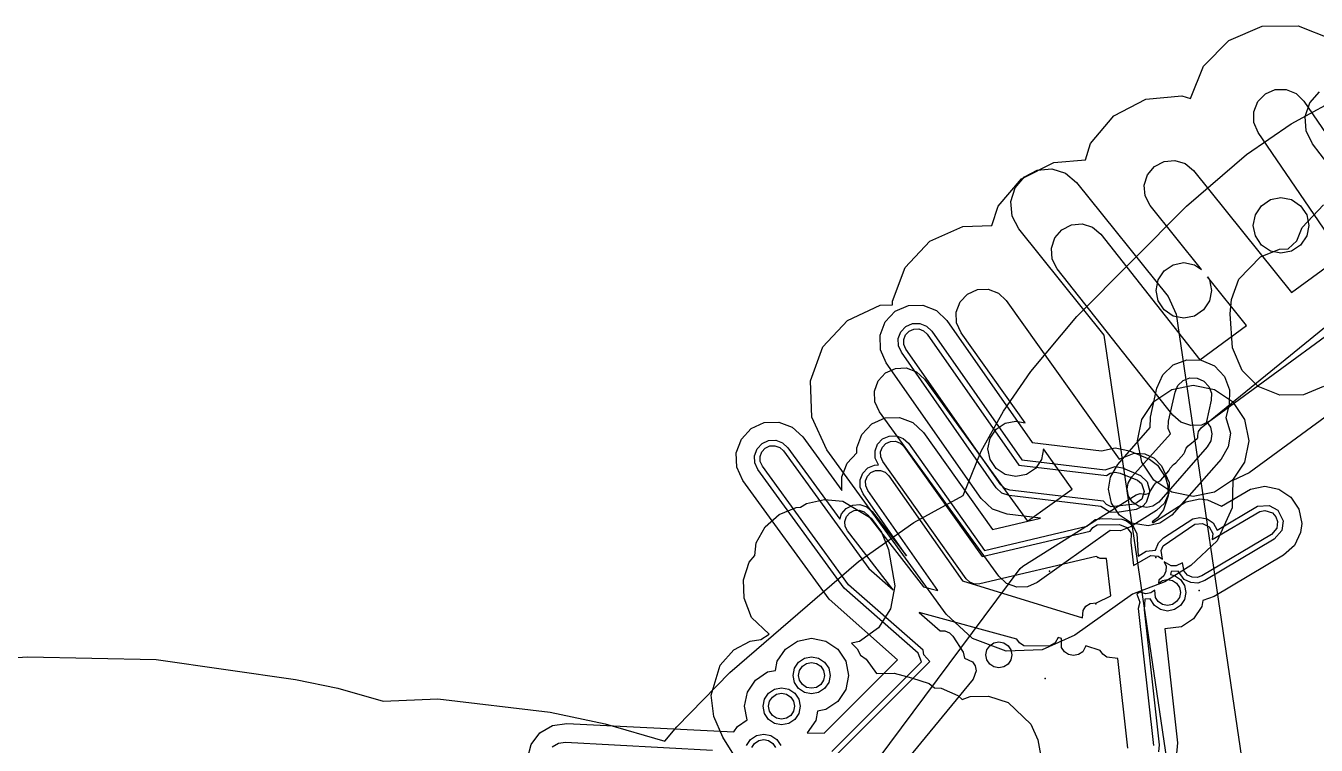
# Model space of a CAD drawing. Header units: metres. Extents: x 8738 to 9560, y -8972 to -7699.
# Drawn here: x 8844.6 to 8914.2, y -8187.1 to -8148.3 of the extents above; entities that cross this region are included whole.
import ezdxf

# ---------------------------------------------------------------- set-up
doc = ezdxf.new("R2010")
doc.units = ezdxf.units.M
for name, color, linetype in [('AI_GREENING_EXCLUSIONS', 1, 'Continuous'), ('AI_GREENING_LAWN', 82, 'Continuous'), ('AI_GREENING_REJECTED', 6, 'Continuous')]:
    doc.layers.add(name, color=color, linetype=linetype)

msp = doc.modelspace()

# ---------------------------------------------------------------- linework, layer by layer
at = {"layer": 'AI_GREENING_EXCLUSIONS'}
for points in [[(8920.618, -8165.051), (8910.599, -8172.393), (8909.712, -8172.811), (8909.669, -8174.278), (8908.87, -8176.058), (8907.45, -8177.396), (8906.047, -8178.276), (8904.297, -8178.941), (8901.181, -8181.156), (8899.413, -8181.952), (8897.476, -8182.015), (8895.659, -8181.337), (8894.238, -8180.019), (8887.798, -8171.152), (8886.982, -8169.38), (8886.906, -8167.43), (8886.906, -8167.43), (8887.581, -8165.6), (8888.906, -8164.168), (8890.678, -8163.352), (8891.335, -8163.326), (8891.329, -8163.134), (8892.023, -8161.31), (8893.361, -8159.891), (8895.141, -8159.092), (8896.703, -8159.046), (8897.041, -8158.006), (8898.307, -8156.522), (8900.045, -8155.636), (8901.753, -8155.501), (8902.03, -8154.62), (8903.283, -8153.124), (8905.012, -8152.222), (8906.956, -8152.051), (8907.42, -8152.196), (8908.125, -8150.444), (8909.491, -8149.05), (8911.286, -8148.286), (8913.236, -8148.266), (8915.046, -8148.994)], [(8918.55, -8162.228), (8908.53, -8169.57), (8908.013, -8169.814), (8907.441, -8169.846), (8906.899, -8169.662), (8906.466, -8169.289), (8900.226, -8161.377), (8899.96, -8160.856), (8899.914, -8160.272), (8900.095, -8159.715), (8900.475, -8159.27), (8900.996, -8159.004), (8901.58, -8158.958), (8902.136, -8159.139), (8902.581, -8159.519), (8902.581, -8159.519), (8907.925, -8166.294), (8910.455, -8164.44), (8908.343, -8161.813), (8908.448, -8161.969), (8908.562, -8162.543), (8908.448, -8163.117), (8908.123, -8163.604), (8907.636, -8163.929), (8907.062, -8164.043), (8906.488, -8163.929), (8906.001, -8163.604), (8905.676, -8163.117), (8905.562, -8162.543), (8905.676, -8161.969), (8906.001, -8161.483), (8906.488, -8161.158), (8907.062, -8161.043), (8907.636, -8161.158), (8908.026, -8161.418), (8905.247, -8157.961), (8904.976, -8157.442), (8904.924, -8156.859), (8905.1, -8156.301), (8905.476, -8155.852), (8905.995, -8155.582), (8906.578, -8155.53), (8907.136, -8155.706), (8907.585, -8156.081), (8912.878, -8162.665), (8915.606, -8160.666), (8911.072, -8154.025), (8910.842, -8153.487), (8910.836, -8152.902), (8911.055, -8152.359), (8911.465, -8151.941), (8912.003, -8151.711), (8912.588, -8151.705), (8913.131, -8151.924), (8913.549, -8152.333), (8918.902, -8160.172)], [(8841.62, -8182.518), (8844.64, -8182.329), (8851.594, -8182.464), (8859.112, -8183.542), (8861.398, -8184.017), (8863.849, -8184.71), (8866.8, -8184.588), (8872.863, -8185.312), (8875.824, -8185.933), (8879.049, -8186.874), (8879.693, -8186.097), (8882.564, -8183.175), (8889.495, -8177.183), (8892.495, -8175.072), (8895.146, -8173.611), (8896.125, -8171.229), (8897.333, -8169.07), (8898.812, -8166.921), (8901.287, -8163.947), (8907.206, -8157.995), (8910.446, -8155.215), (8912.852, -8153.559), (8915.896, -8151.903)], [(8917.73, -8159.493), (8914.012, -8154.637), (8913.668, -8153.937), (8913.617, -8153.158), (8913.869, -8152.42), (8914.384, -8151.833)], [(8906.311, -8188.939), (8902.768, -8164.958), (8898.158, -8159.224), (8897.797, -8158.533), (8897.729, -8157.755), (8897.963, -8157.011), (8898.464, -8156.413), (8899.156, -8156.052), (8899.933, -8155.983), (8900.678, -8156.217), (8901.276, -8156.718), (8906.225, -8162.875), (8906.645, -8163.835), (8910.27, -8188.364)], [(8914.602, -8167.726), (8913.519, -8168.179), (8912.25, -8168.196), (8911.085, -8167.726), (8910.208, -8166.871), (8909.693, -8165.639), (8909.565, -8163.82), (8909.645, -8163.045), (8910.033, -8161.947), (8911.194, -8160.726), (8912.224, -8160.318), (8912.704, -8160.305), (8913.158, -8159.876), (8913.158, -8159.876), (8913.445, -8159.147), (8914.605, -8157.925)], [(8871.642, -8187.812), (8871.836, -8187.056), (8872.305, -8186.432), (8872.977, -8186.035), (8873.75, -8185.926), (8882.768, -8186.377), (8882.97, -8186.076), (8883.497, -8185.724), (8883.351, -8184.99), (8883.503, -8184.225), (8883.937, -8183.576), (8884.586, -8183.142), (8885.022, -8183.055), (8885.121, -8182.558), (8885.555, -8181.909), (8886.204, -8181.475), (8886.969, -8181.323), (8887.734, -8181.475), (8888.383, -8181.909), (8888.817, -8182.558), (8888.969, -8183.323), (8888.817, -8184.088), (8888.383, -8184.737), (8887.734, -8185.171), (8887.298, -8185.258), (8887.199, -8185.755), (8886.736, -8186.424), (8887.657, -8186.435), (8891.605, -8182.485), (8887.915, -8179.203), (8883.264, -8172.799), (8882.938, -8172.09), (8882.907, -8171.311), (8883.178, -8170.579), (8883.708, -8170.006), (8884.416, -8169.679), (8885.196, -8169.649), (8885.928, -8169.919), (8886.501, -8170.449), (8888.599, -8173.338), (8888.606, -8172.603), (8888.888, -8171.876), (8889.419, -8171.321), (8889.411, -8171.047), (8889.688, -8170.318), (8890.223, -8169.75), (8890.935, -8169.43), (8891.715, -8169.407), (8892.444, -8169.684), (8893.012, -8170.219), (8896.735, -8175.448), (8899.333, -8174.834), (8897.52, -8174.617), (8896.729, -8174.347), (8896.118, -8173.778), (8890.998, -8166.461), (8890.684, -8165.747), (8890.667, -8164.966), (8890.95, -8164.239), (8891.49, -8163.676), (8892.204, -8163.362), (8892.984, -8163.345), (8893.711, -8163.628), (8894.275, -8164.168), (8898.882, -8170.752), (8902.622, -8171.198), (8903.359, -8171.049), (8904.125, -8171.199), (8905.208, -8171.66), (8905.639, -8171.986), (8906.077, -8172.639), (8906.206, -8173.101), (8906.215, -8173.641), (8905.973, -8174.383), (8905.647, -8174.814), (8905.349, -8175.039), (8905.386, -8175.095), (8907.168, -8173.956), (8907.933, -8173.804), (8908.341, -8173.846), (8909.091, -8174.184), (8910.665, -8173.272), (8911.43, -8173.12), (8912.195, -8173.272), (8912.844, -8173.706), (8913.278, -8174.355), (8913.43, -8175.12), (8913.368, -8175.613), (8913.032, -8176.317), (8912.452, -8176.839), (8908.702, -8179.069), (8908.094, -8179.284), (8908.028, -8179.615), (8907.594, -8180.264), (8906.945, -8180.698), (8906.036, -8180.821), (8906.718, -8186.959), (8906.651, -8187.737)], [(8888.066, -8187.439), (8892.91, -8182.59), (8892.718, -8182.128), (8888.724, -8178.616), (8884.074, -8172.212), (8883.91, -8171.857), (8883.895, -8171.467), (8884.03, -8171.101), (8884.295, -8170.815), (8884.65, -8170.652), (8885.039, -8170.636), (8885.405, -8170.771), (8885.692, -8171.036), (8888.494, -8174.894), (8888.589, -8174.607), (8888.844, -8174.312), (8889.193, -8174.137), (8889.582, -8174.109), (8889.952, -8174.232), (8890.247, -8174.487), (8892.098, -8176.865), (8889.756, -8173.524), (8889.599, -8173.166), (8889.59, -8172.776), (8889.732, -8172.413), (8890.001, -8172.131), (8890.358, -8171.973), (8890.575, -8171.969), (8890.408, -8171.603), (8890.397, -8171.213), (8890.535, -8170.849), (8890.803, -8170.565), (8891.159, -8170.405), (8891.549, -8170.393), (8891.914, -8170.532), (8892.198, -8170.799), (8896.311, -8176.576), (8901.836, -8175.269), (8902.278, -8174.915), (8902.663, -8174.854), (8903.717, -8174.902), (8903.976, -8174.981), (8904.292, -8175.21), (8904.531, -8175.659), (8904.593, -8176.882), (8905.029, -8176.622), (8905.541, -8176.568), (8905.694, -8176.167), (8905.972, -8175.894), (8907.55, -8174.88), (8907.933, -8174.804), (8908.316, -8174.88), (8908.64, -8175.097), (8908.869, -8175.48), (8911.047, -8174.196), (8911.676, -8174.151), (8912.137, -8174.413), (8912.42, -8174.977), (8912.354, -8175.503), (8911.941, -8175.98), (8908.191, -8178.21), (8907.823, -8178.34), (8907.434, -8178.319), (8907.082, -8178.151), (8906.76, -8177.691), (8906.389, -8177.71), (8906.345, -8177.883), (8906.563, -8177.926), (8906.887, -8178.143), (8907.104, -8178.467), (8907.18, -8178.85), (8907.104, -8179.233), (8906.887, -8179.557), (8906.563, -8179.774), (8906.18, -8179.85), (8905.797, -8179.774), (8905.473, -8179.557), (8905.247, -8179.186), (8904.955, -8179.218), (8904.915, -8179.78), (8905.724, -8187.07), (8905.69, -8187.458)], [(8888.189, -8187.741), (8893.345, -8182.579), (8893.027, -8182.211), (8892.992, -8181.969), (8888.967, -8178.439), (8884.316, -8172.035), (8884.202, -8171.787), (8884.191, -8171.514), (8884.286, -8171.258), (8884.471, -8171.058), (8884.72, -8170.943), (8884.992, -8170.933), (8885.249, -8171.027), (8885.449, -8171.213), (8890.053, -8177.553), (8891.373, -8178.702), (8888.906, -8175.531), (8888.783, -8175.287), (8888.764, -8175.015), (8888.85, -8174.755), (8889.028, -8174.549), (8889.273, -8174.426), (8889.545, -8174.407), (8889.804, -8174.493), (8890.011, -8174.671), (8893.019, -8178.537), (8893.783, -8178.747), (8890.002, -8173.351), (8889.892, -8173.101), (8889.886, -8172.828), (8889.985, -8172.574), (8890.174, -8172.376), (8890.424, -8172.266), (8890.697, -8172.26), (8890.951, -8172.359), (8891.149, -8172.548), (8895.123, -8178.22), (8901.601, -8180.219), (8901.628, -8179.818), (8901.78, -8179.591), (8902.007, -8179.439), (8902.347, -8179.4), (8903.122, -8179.035), (8902.897, -8177.01), (8902.545, -8177.012), (8902.328, -8176.9), (8896.048, -8178.386), (8895.773, -8178.395), (8895.516, -8178.298), (8895.316, -8178.11), (8890.813, -8171.785), (8890.701, -8171.536), (8890.693, -8171.263), (8890.79, -8171.008), (8890.977, -8170.809), (8891.226, -8170.697), (8891.499, -8170.689), (8891.754, -8170.786), (8891.953, -8170.973), (8896.184, -8176.915), (8902.005, -8175.537), (8902.149, -8175.34), (8902.382, -8175.197), (8903.585, -8175.19), (8903.995, -8175.343), (8904.214, -8175.647), (8904.202, -8176.16), (8904.348, -8177.393), (8905.291, -8176.856), (8905.68, -8176.899), (8905.913, -8177.06), (8905.835, -8176.587), (8905.941, -8176.336), (8907.665, -8175.157), (8908.076, -8175.119), (8908.428, -8175.309), (8908.621, -8175.674), (8908.601, -8175.988), (8911.162, -8174.473), (8911.43, -8174.42), (8911.849, -8174.559), (8912.032, -8174.762), (8912.123, -8175.02), (8912.077, -8175.388), (8911.788, -8175.722), (8908.038, -8177.952), (8907.78, -8178.043), (8907.508, -8178.028), (8907.261, -8177.911), (8907.078, -8177.708), (8906.998, -8177.254), (8906.65, -8177.418), (8906.377, -8177.415), (8906.011, -8177.191), (8906.102, -8177.425), (8906.095, -8177.698), (8905.985, -8177.948), (8905.711, -8178.185), (8905.697, -8178.347), (8905.912, -8178.203), (8906.18, -8178.15), (8906.448, -8178.203), (8906.675, -8178.355), (8906.827, -8178.582), (8906.88, -8178.85), (8906.827, -8179.118), (8906.675, -8179.345), (8906.448, -8179.497), (8906.18, -8179.55), (8905.912, -8179.497), (8905.685, -8179.345), (8905.533, -8179.118), (8905.503, -8178.734), (8905.288, -8178.878), (8905.02, -8178.931), (8904.688, -8178.835), (8904.52, -8178.942), (8904.689, -8179.367), (8904.606, -8179.715), (8905.426, -8187.103)], [(8882.961, -8187.904), (8882.187, -8186.666), (8881.698, -8185.544), (8881.551, -8184.389), (8882.037, -8182.776), (8882.773, -8181.948), (8883.649, -8181.477), (8884.223, -8181.384), (8884.674, -8181.092), (8883.729, -8180.195), (8883.322, -8179.165), (8883.295, -8178.171), (8883.595, -8177.222), (8883.905, -8176.849), (8883.981, -8176.164), (8884.472, -8175.299), (8885.219, -8174.642), (8886.139, -8174.265), (8886.38, -8174.248), (8886.691, -8174.051), (8887.659, -8173.824), (8888.649, -8173.925), (8890.192, -8174.842), (8890.743, -8175.602), (8891.122, -8176.534), (8891.461, -8178.497), (8891.238, -8179.733), (8890.578, -8180.766), (8889.552, -8181.487), (8889.123, -8181.593), (8889.434, -8181.887), (8889.602, -8182.228), (8889.918, -8182.45), (8890.479, -8183.225), (8891.423, -8183.2), (8892.37, -8183.458), (8893.318, -8183.758), (8893.609, -8183.989), (8893.962, -8184.011), (8894.87, -8184.418), (8895.095, -8184.629), (8895.53, -8184.465), (8896.525, -8184.439), (8897.575, -8184.791), (8898.799, -8185.949), (8899.184, -8186.805), (8899.367, -8187.795)], [(8904.034, -8187.257), (8903.496, -8182.412), (8902.905, -8182.342), (8902.683, -8182.184), (8902.553, -8181.977), (8901.773, -8181.737), (8901.605, -8182.045), (8901.378, -8182.197), (8901.11, -8182.25), (8900.842, -8182.197), (8900.615, -8182.045), (8900.463, -8181.818), (8900.454, -8181.33), (8900.285, -8181.278), (8900.114, -8181.571), (8899.789, -8181.755), (8898.419, -8181.726), (8898.191, -8181.575), (8898.055, -8181.372), (8892.774, -8179.922), (8893.912, -8180.913), (8894.156, -8180.915), (8894.408, -8181.021), (8894.6, -8181.215), (8895.157, -8182.068), (8895.227, -8182.393), (8895.655, -8182.585), (8895.807, -8182.812), (8895.86, -8183.08), (8895.695, -8183.531), (8892.192, -8187.788)], [(8883.46, -8187.107), (8883.677, -8186.783), (8884.001, -8186.566), (8884.384, -8186.49), (8884.767, -8186.566), (8885.091, -8186.783), (8885.308, -8187.107)], [(8872.972, -8187.177), (8873.308, -8186.979), (8873.694, -8186.924), (8881.617, -8187.364)], [(8883.737, -8187.222), (8883.889, -8186.995), (8884.116, -8186.843), (8884.384, -8186.79), (8884.652, -8186.843), (8884.879, -8186.995), (8885.031, -8187.222)]]:
    msp.add_lwpolyline(points, dxfattribs=at)
for points in [[(8912.884, -8160.421), (8912.309, -8160.535), (8911.735, -8160.421), (8911.249, -8160.096), (8910.924, -8159.609), (8910.809, -8159.035), (8910.924, -8158.461), (8911.249, -8157.974), (8911.735, -8157.649), (8912.309, -8157.535), (8912.884, -8157.649), (8913.37, -8157.974), (8913.695, -8158.461), (8913.809, -8159.035), (8913.695, -8159.609), (8913.37, -8160.096), (8912.884, -8160.421)], [(8894.989, -8163.169), (8895.39, -8162.743), (8895.924, -8162.503), (8896.509, -8162.486), (8897.056, -8162.694), (8897.482, -8163.095), (8903.578, -8171.663), (8904.388, -8171.332), (8904.954, -8171.366), (8905.467, -8171.608), (8905.854, -8172.023), (8906.275, -8172.91), (8906.258, -8173.495), (8906.018, -8174.029), (8905.592, -8174.43), (8904.189, -8175.31), (8903.641, -8175.518), (8903.094, -8175.501), (8899.153, -8178.304), (8898.622, -8178.542), (8898.041, -8178.561), (8897.496, -8178.358), (8897.07, -8177.963), (8890.63, -8169.095), (8890.385, -8168.563), (8890.363, -8167.979), (8890.565, -8167.43), (8890.963, -8167), (8891.494, -8166.755), (8892.079, -8166.732), (8892.628, -8166.935), (8893.058, -8167.332), (8898.625, -8174.998), (8901.045, -8173.278), (8899.489, -8171.092), (8899.377, -8171.673), (8899.052, -8172.16), (8898.565, -8172.485), (8897.991, -8172.599), (8897.417, -8172.485), (8896.93, -8172.16), (8896.605, -8171.673), (8896.491, -8171.099), (8896.605, -8170.525), (8896.93, -8170.039), (8897.417, -8169.713), (8897.991, -8169.599), (8898.5, -8169.7), (8895.038, -8164.835), (8894.798, -8164.301), (8894.781, -8163.716), (8894.989, -8163.169)], [(8904.719, -8172.532), (8905.084, -8172.886), (8905.229, -8173.404), (8905.035, -8173.996), (8904.847, -8174.19), (8904.5, -8174.367), (8903.457, -8174.534), (8903.067, -8174.517), (8902.589, -8174.216), (8897.638, -8173.624), (8897.243, -8173.489), (8896.938, -8173.205), (8891.817, -8165.888), (8891.66, -8165.53), (8891.652, -8165.14), (8891.793, -8164.777), (8892.063, -8164.495), (8892.42, -8164.338), (8892.81, -8164.329), (8893.174, -8164.471), (8893.456, -8164.741), (8898.32, -8171.691), (8902.826, -8172.23), (8903.362, -8172.049), (8903.745, -8172.124), (8904.719, -8172.532)], [(8904.572, -8172.794), (8904.779, -8172.971), (8904.929, -8173.402), (8904.793, -8173.819), (8904.418, -8174.078), (8903.139, -8174.226), (8902.892, -8174.11), (8902.727, -8173.93), (8897.674, -8173.326), (8897.397, -8173.232), (8897.183, -8173.033), (8892.063, -8165.716), (8891.953, -8165.466), (8891.947, -8165.193), (8892.046, -8164.938), (8892.235, -8164.741), (8892.485, -8164.631), (8892.758, -8164.625), (8893.013, -8164.724), (8893.21, -8164.913), (8898.151, -8171.973), (8902.893, -8172.54), (8903.095, -8172.403), (8903.363, -8172.349), (8903.631, -8172.402), (8904.572, -8172.794)], [(8905.261, -8169.387), (8905.612, -8167.821), (8905.928, -8167.107), (8906.494, -8166.569), (8907.222, -8166.288), (8908.002, -8166.307), (8908.715, -8166.623), (8909.253, -8167.188), (8909.534, -8167.916), (8909.515, -8168.697), (8909.329, -8169.402), (8909.579, -8170.253), (8909.465, -8170.997), (8909.083, -8171.646), (8906.416, -8174.681), (8905.767, -8175.115), (8905.132, -8175.262), (8904.237, -8175.115), (8903.588, -8174.681), (8903.154, -8174.032), (8903.002, -8173.267), (8903.108, -8172.623), (8903.499, -8171.947), (8905.247, -8169.954), (8905.261, -8169.387)], [(8906.237, -8169.606), (8906.588, -8168.04), (8906.746, -8167.683), (8907.029, -8167.414), (8907.393, -8167.273), (8907.783, -8167.283), (8908.14, -8167.441), (8908.409, -8167.724), (8908.549, -8168.088), (8908.54, -8168.478), (8908.284, -8169.618), (8908.495, -8169.923), (8908.579, -8170.29), (8908.522, -8170.662), (8908.332, -8170.987), (8905.709, -8173.974), (8905.385, -8174.191), (8905.067, -8174.264), (8904.619, -8174.191), (8904.295, -8173.974), (8904.078, -8173.65), (8904.002, -8173.267), (8904.055, -8172.944), (8904.25, -8172.607), (8906.341, -8170.291), (8906.227, -8169.996), (8906.237, -8169.606)], [(8907.57, -8173.666), (8906.422, -8173.437), (8905.448, -8172.787), (8904.798, -8171.814), (8904.57, -8170.666), (8904.798, -8169.518), (8905.448, -8168.544), (8906.422, -8167.894), (8907.57, -8167.666), (8908.718, -8167.894), (8909.691, -8168.544), (8910.341, -8169.518), (8910.57, -8170.666), (8910.341, -8171.814), (8909.691, -8172.787), (8908.718, -8173.437), (8907.57, -8173.666)], [(8896.585, -8182.715), (8896.433, -8182.488), (8896.38, -8182.22), (8896.433, -8181.952), (8896.585, -8181.725), (8896.812, -8181.573), (8897.08, -8181.52), (8897.348, -8181.573), (8897.575, -8181.725), (8897.727, -8181.952), (8897.78, -8182.22), (8897.727, -8182.488), (8897.575, -8182.715), (8897.348, -8182.867), (8897.08, -8182.92), (8896.812, -8182.867), (8896.585, -8182.715)], [(8886.586, -8184.247), (8886.262, -8184.03), (8886.045, -8183.706), (8885.969, -8183.323), (8886.045, -8182.94), (8886.262, -8182.616), (8886.586, -8182.399), (8886.969, -8182.323), (8887.352, -8182.399), (8887.676, -8182.616), (8887.893, -8182.94), (8887.969, -8183.323), (8887.893, -8183.706), (8887.676, -8184.03), (8887.352, -8184.247), (8886.969, -8184.323), (8886.586, -8184.247)], [(8886.474, -8183.818), (8886.322, -8183.591), (8886.269, -8183.323), (8886.322, -8183.055), (8886.474, -8182.828), (8886.701, -8182.676), (8886.969, -8182.623), (8887.237, -8182.676), (8887.464, -8182.828), (8887.616, -8183.055), (8887.669, -8183.323), (8887.616, -8183.591), (8887.464, -8183.818), (8887.237, -8183.97), (8886.969, -8184.023), (8886.701, -8183.97), (8886.474, -8183.818)], [(8884.644, -8185.697), (8884.427, -8185.373), (8884.351, -8184.99), (8884.427, -8184.607), (8884.644, -8184.283), (8884.968, -8184.066), (8885.351, -8183.99), (8885.734, -8184.066), (8886.058, -8184.283), (8886.275, -8184.607), (8886.351, -8184.99), (8886.275, -8185.373), (8886.058, -8185.697), (8885.734, -8185.914), (8885.351, -8185.99), (8884.968, -8185.914), (8884.644, -8185.697)], [(8884.856, -8185.485), (8884.704, -8185.258), (8884.651, -8184.99), (8884.704, -8184.722), (8884.856, -8184.495), (8885.083, -8184.343), (8885.351, -8184.29), (8885.619, -8184.343), (8885.846, -8184.495), (8885.998, -8184.722), (8886.051, -8184.99), (8885.998, -8185.258), (8885.846, -8185.485), (8885.619, -8185.637), (8885.351, -8185.69), (8885.083, -8185.637), (8884.856, -8185.485)]]:
    msp.add_lwpolyline(points, close=True, dxfattribs=at)
at = {"layer": 'AI_GREENING_LAWN'}
msp.add_lwpolyline([(8879.638, -8202.504), (8898.232, -8177.547), (8898.367, -8177.422), (8904.488, -8173.588), (8904.712, -8173.513), (8904.945, -8173.55), (8904.946, -8173.55), (8904.995, -8173.548), (8905.144, -8173.511), (8905.186, -8173.491), (8905.217, -8173.456), (8905.438, -8173.077), (8905.557, -8172.938), (8905.709, -8172.857), (8905.825, -8172.781), (8906.26, -8172.285), (8906.329, -8172.14), (8906.506, -8171.939), (8906.506, -8171.939), (8906.64, -8171.851), (8907.061, -8171.374), (8907.116, -8171.267), (8907.128, -8171.214), (8907.189, -8171.065), (8907.295, -8170.943), (8907.78, -8170.539), (8907.812, -8170.496), (8907.821, -8170.443), (8907.818, -8170.383), (8907.861, -8170.154), (8908.002, -8169.97), (8918.902, -8161.1)], dxfattribs=at)
at = {"layer": 'AI_GREENING_REJECTED'}
for p in [(8902.42, -8176.97), (8905.56, -8176.97), (8899.81, -8177.7), (8907.89, -8178.75), (8902.32, -8179.46), (8899.58, -8183.49)]:
    msp.add_point(p, dxfattribs=at)

doc.saveas('drawing.dxf')
